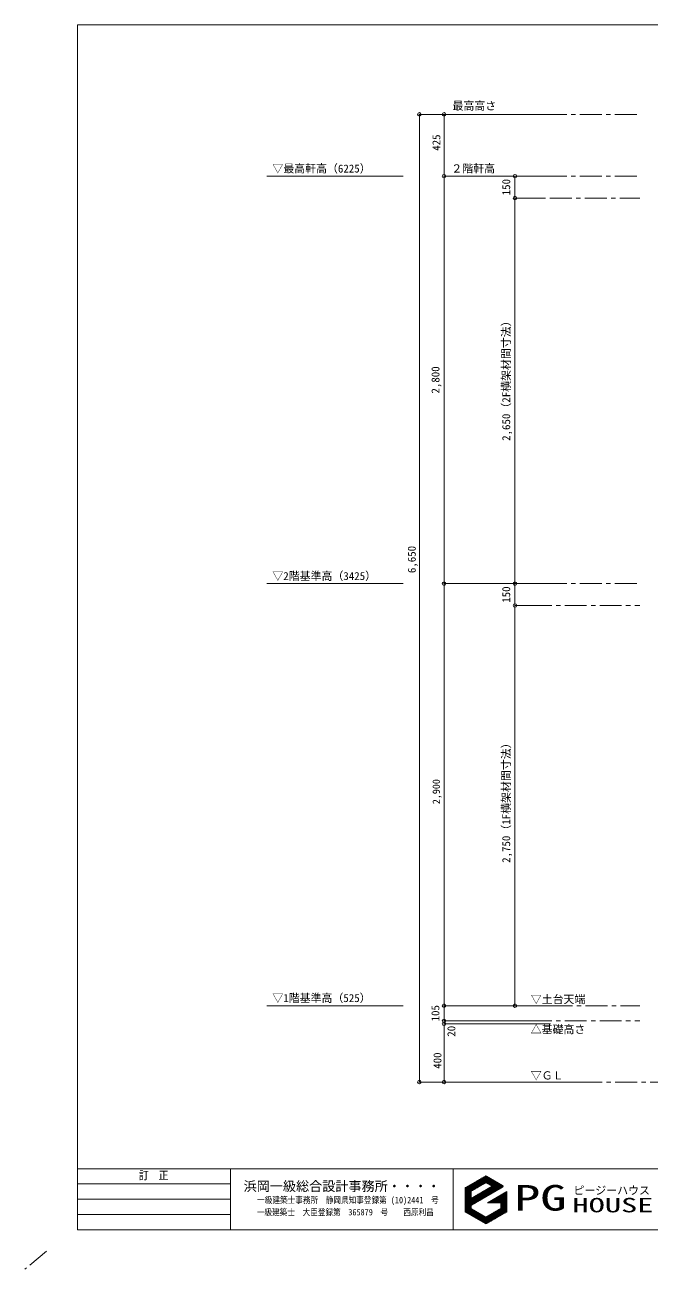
# Model space of a CAD drawing. Units: millimetres at full size. Extents: x -6103 to 6139, y -4193 to 2001238.
# Drawn here: x -6103 to -1797, y -4193 to 4357 of the extents above; entities that cross this region are included whole.
import ezdxf
from ezdxf.enums import TextEntityAlignment as Align

# ---------------------------------------------------------------- set-up
doc = ezdxf.new("R2010")
doc.units = ezdxf.units.MM
doc.header["$LTSCALE"] = 30
doc.header["$PDMODE"] = 32
doc.header["$PDSIZE"] = 24
doc.linetypes.add('CHAIN1', pattern=[8, 5, -1, 1, -1])
for name, color, linetype, lineweight in [('5-1_通り芯・通り番号', 4, 'Continuous', 5), ('5-F_寸法', 7, 'Continuous', 13), ('F-1_凡例（一般）', 7, 'Continuous', 13), ('F-F_図面枠（共通）', 7, 'Continuous', 13)]:
    doc.layers.add(name, color=color, linetype=linetype, lineweight=lineweight)
doc.styles.add('ＭＳ ゴシック', font='')
doc.styles.get('ＭＳ ゴシック').set_extended_font_data('MS Gothic')

msp = doc.modelspace()

# ---------------------------------------------------------------- linework, layer by layer
at = {"layer": '5-1_通り芯・通り番号', "color": 1, "linetype": 'CHAIN1', "lineweight": 9}
for p, q in [((-2532.34, 3742.71), (-1881.77, 3742.71)), ((-2532.34, 3317.71), (-1881.77, 3317.71)), ((-2738.52, 3167.71), (-1881.77, 3167.71)), ((-2532.34, 517.71), (-1881.77, 517.71)), ((-2636.67, 367.71), (-1881.77, 367.71)), ((-2494.23, -2382.29), (-1881.77, -2382.29)), ((-2636.67, -2487.29), (-1881.77, -2487.29)), ((-2290.43, -2907.29), (3156.59, -2907.29))]:
    msp.add_line(p, q, dxfattribs=at)
at = {"layer": '5-F_寸法'}
for p, q in [((-3395.03, -2907.29), (-3395.03, 3742.71)), ((-3225.56, 3317.71), (-3225.56, 3742.71)), ((-3225.56, 517.71), (-3225.56, 3317.71)), ((-3225.56, 3317.71), (-3124.82, 3317.71)), ((-3225.56, 3317.71), (-2738.52, 3317.71)), ((-3225.56, 3317.71), (-2738.52, 3317.71)), ((-2738.52, 3167.71), (-2738.52, 3317.71)), ((-2738.52, 3317.71), (-2532.34, 3317.71)), ((-2738.52, 517.71), (-2738.52, 3167.71)), ((-2738.52, 3167.71), (-2532.34, 3167.71)), ((-3225.56, 517.71), (-2738.52, 517.71)), ((-3225.56, -2382.29), (-3225.56, 517.71)), ((-2738.52, 367.71), (-2738.52, 517.71)), ((-2738.52, 517.71), (-2532.34, 517.71)), ((-2738.52, -2382.29), (-2738.52, 367.71)), ((-2738.52, 367.71), (-2532.34, 367.71)), ((-3225.56, -2487.29), (-3225.56, -2382.29)), ((-3225.56, -2382.29), (-2494.23, -2382.29)), ((-3225.56, -2507.29), (-3225.56, -2487.29)), ((-3225.56, -2487.29), (-2494.23, -2487.29)), ((-3225.56, -2907.29), (-3225.56, -2507.29)), ((-3225.56, -2507.29), (-2494.23, -2507.29)), ((-3395.03, -2907.29), (-3225.56, -2907.29)), ((-3395.03, -2907.29), (-3225.56, -2907.29)), ((-3395.03, -2907.29), (-2290.43, -2907.29)), ((-3225.56, -2907.29), (-2904.55, -2907.29))]:
    msp.add_line(p, q, dxfattribs=at)
at = {"layer": '5-F_寸法', "color": 4, "lineweight": 5}
for p, q in [((-3506.7, 3317.71), (-4441.71, 3317.71)), ((-3506.7, 517.71), (-4441.71, 517.71)), ((-3506.7, -2382.29), (-4441.71, -2382.29))]:
    msp.add_line(p, q, dxfattribs=at)
at = {"layer": '5-F_寸法'}
msp.add_lwpolyline([(-3395.03, 3742.71), (-3225.56, 3742.71), (-2532.34, 3742.71)], dxfattribs=at)
for p in [(-3395.03, 3742.71), (-3225.56, 3742.71), (-3225.56, 3317.71), (-2738.52, 3317.71), (-2738.52, 3167.71), (-3225.56, 517.71), (-2738.52, 517.71), (-2738.52, 367.71), (-3225.56, -2382.29), (-2738.52, -2382.29), (-2738.52, -2382.29), (-3225.56, -2487.29), (-3225.56, -2507.29), (-3395.03, -2907.29), (-3225.56, -2907.29)]:
    msp.add_point(p, dxfattribs=at)
at = {"layer": 'F-1_凡例（一般）'}
for p, q in [((-3081.44, -3726.79), (-3001.3, -3587.99)), ((-3036.12, -3655.58), (-2994.99, -3584.34)), ((-3029.8, -3651.93), (-2988.68, -3580.7)), ((-3023.49, -3648.29), (-2982.36, -3577.05)), ((-3017.18, -3644.64), (-2976.05, -3573.41)), ((-3010.86, -3641), (-2969.74, -3569.76)), ((-3004.55, -3637.35), (-2963.42, -3566.12)), ((-2998.24, -3633.71), (-2957.11, -3562.47)), ((-2991.92, -3630.06), (-2950.8, -3558.83)), ((-2985.61, -3626.42), (-2944.48, -3555.18)), ((-2979.3, -3622.77), (-2938.81, -3552.65)), ((-2972.98, -3619.13), (-2934.98, -3553.3)), ((-2966.67, -3615.48), (-2931.81, -3555.1)), ((-2960.36, -3611.84), (-2928.65, -3556.92)), ((-2954.04, -3608.19), (-2925.49, -3558.74)), ((-2947.73, -3604.55), (-2922.34, -3560.57)), ((-2941.42, -3600.9), (-2919.18, -3562.39)), ((-2936.59, -3599.83), (-2916.02, -3564.21)), ((-2933.43, -3601.65), (-2912.87, -3566.03)), ((-2930.48, -3691.31), (-2871.83, -3589.73)), ((-2930.27, -3603.47), (-2909.71, -3567.86)), ((-2927.12, -3605.3), (-2906.55, -3569.68)), ((-2923.96, -3607.12), (-2903.4, -3571.5)), ((-2920.8, -3608.94), (-2900.24, -3573.32)), ((-2917.65, -3610.76), (-2897.08, -3575.15)), ((-2914.49, -3612.59), (-2893.93, -3576.97)), ((-2911.33, -3614.41), (-2890.77, -3578.79)), ((-2908.18, -3616.23), (-2887.61, -3580.61)), ((-2905.02, -3618.05), (-2884.46, -3582.44)), ((-2901.86, -3619.88), (-2881.3, -3584.26)), ((-2898.71, -3621.7), (-2878.14, -3586.08)), ((-2895.55, -3623.52), (-2874.99, -3587.9)), ((-3081.44, -3719.5), (-3007.62, -3591.63)), ((-3081.44, -3712.21), (-3013.93, -3595.28)), ((-3081.44, -3704.92), (-3020.24, -3598.92)), ((-3081.44, -3697.63), (-3026.56, -3602.57)), ((-3081.44, -3690.34), (-3032.87, -3606.21)), ((-3081.44, -3683.05), (-3039.18, -3609.86)), ((-3081.44, -3675.76), (-3045.5, -3613.5)), ((-3081.44, -3668.47), (-3051.81, -3617.15)), ((-3081.44, -3661.18), (-3058.12, -3620.79)), ((-3081.44, -3653.89), (-3064.44, -3624.44)), ((-3081.44, -3646.6), (-3070.75, -3628.08)), ((-3081.44, -3639.31), (-3077.06, -3631.73)), ((-3081.44, -3734.08), (-3040.31, -3662.85)), ((-3081.44, -3741.37), (-3040.31, -3670.14)), ((-3025.18, -3745.98), (-2984.05, -3674.75)), ((-3018.87, -3742.34), (-2977.74, -3671.1)), ((-3012.55, -3738.69), (-2971.43, -3667.46)), ((-3006.24, -3735.05), (-2965.11, -3663.81)), ((-2999.93, -3731.4), (-2958.8, -3660.17)), ((-2993.61, -3727.76), (-2952.49, -3656.52)), ((-2987.3, -3724.11), (-2946.17, -3652.88)), ((-2980.99, -3720.47), (-2939.86, -3649.23)), ((-2974.67, -3716.82), (-2933.55, -3645.59)), ((-2968.36, -3713.18), (-2927.23, -3641.94)), ((-2962.05, -3709.53), (-2920.92, -3638.3)), ((-2955.73, -3705.89), (-2914.61, -3634.65)), ((-2949.42, -3702.24), (-2908.29, -3631.01)), ((-2943.11, -3698.6), (-2901.98, -3627.36)), ((-2936.79, -3694.95), (-2895.67, -3623.72)), ((-2924.17, -3687.66), (-2868.67, -3591.55)), ((-2917.85, -3684.02), (-2865.52, -3593.37)), ((-2911.54, -3680.37), (-2862.36, -3595.19)), ((-2905.23, -3676.73), (-2859.2, -3597.02)), ((-2898.91, -3673.08), (-2856.05, -3598.84)), ((-2892.6, -3669.44), (-2852.89, -3600.66)), ((-2886.29, -3665.79), (-2849.73, -3602.48)), ((-2879.97, -3662.15), (-2846.58, -3604.31)), ((-2873.66, -3658.5), (-2843.42, -3606.13)), ((-2867.35, -3654.86), (-2840.26, -3607.95)), ((-2861.03, -3651.21), (-2837.11, -3609.77)), ((-2855.49, -3736.38), (-2820.09, -3675.06)), ((-2854.72, -3647.57), (-2833.95, -3611.6)), ((-2851.28, -3736.38), (-2813.77, -3671.42)), ((-2848.41, -3643.92), (-2830.79, -3613.42)), ((-2847.07, -3736.38), (-2807.46, -3667.77)), ((-2842.86, -3736.38), (-2801.15, -3664.13)), ((-2842.09, -3640.28), (-2827.64, -3615.24)), ((-2838.65, -3736.38), (-2794.83, -3660.48)), ((-2835.83, -3738.78), (-2794.7, -3667.54)), ((-2835.83, -3746.07), (-2794.7, -3674.83)), ((-2835.78, -3636.63), (-2824.48, -3617.06)), ((-2829.47, -3632.99), (-2821.7, -3619.54)), ((-2823.03, -3629.14), (-2820.59, -3624.91)), ((-3081.44, -3748.66), (-3040.31, -3677.43)), ((-3081.44, -3755.95), (-3040.31, -3684.72)), ((-3081.44, -3763.24), (-3040.31, -3692.01)), ((-3081.44, -3770.53), (-3040.31, -3699.3)), ((-3081.44, -3792.4), (-3028.25, -3700.26)), ((-3081.44, -3785.11), (-3034.56, -3703.91)), ((-3081.44, -3777.82), (-3040.31, -3706.59)), ((-3080.8, -3798.58), (-3021.93, -3696.62)), ((-3078.32, -3801.58), (-3015.62, -3692.97)), ((-3075.18, -3803.42), (-3009.31, -3689.33)), ((-3072.02, -3805.25), (-3002.99, -3685.68)), ((-3068.86, -3807.07), (-3040.13, -3757.3)), ((-3037.99, -3753.6), (-2996.68, -3682.04)), ((-3031.49, -3749.63), (-2990.37, -3678.39)), ((-2922.83, -3736.38), (-2921.1, -3733.38)), ((-2918.62, -3736.38), (-2914.79, -3729.74)), ((-2914.41, -3736.38), (-2908.47, -3726.09)), ((-2910.2, -3736.38), (-2902.16, -3722.45)), ((-2905.99, -3736.38), (-2895.85, -3718.8)), ((-2901.78, -3736.38), (-2889.53, -3715.16)), ((-2897.57, -3736.38), (-2883.22, -3711.51)), ((-2893.37, -3736.38), (-2876.91, -3707.87)), ((-2889.16, -3736.38), (-2870.59, -3704.22)), ((-2884.95, -3736.38), (-2864.28, -3700.58)), ((-2880.74, -3736.38), (-2857.97, -3696.93)), ((-2876.53, -3736.38), (-2851.65, -3693.29)), ((-2872.32, -3736.38), (-2845.34, -3689.64)), ((-2871.36, -3844.07), (-2794.7, -3711.28)), ((-2868.11, -3736.38), (-2839.03, -3686)), ((-2865.05, -3840.42), (-2794.7, -3718.57)), ((-2863.9, -3736.38), (-2832.71, -3682.35)), ((-2859.69, -3736.38), (-2826.4, -3678.71)), ((-2858.74, -3836.78), (-2794.7, -3725.86)), ((-2852.42, -3833.13), (-2794.7, -3733.15)), ((-2846.11, -3829.49), (-2794.7, -3740.44)), ((-2839.8, -3825.84), (-2794.7, -3747.73)), ((-2835.83, -3753.36), (-2794.7, -3682.12)), ((-2835.83, -3760.65), (-2794.7, -3689.41)), ((-2835.83, -3767.94), (-2794.7, -3696.7)), ((-2835.83, -3775.23), (-2794.7, -3703.99)), ((-2833.48, -3822.2), (-2794.7, -3755.02)), ((-3065.71, -3808.89), (-3040.31, -3764.91)), ((-3062.55, -3810.71), (-3040.31, -3772.18)), ((-3059.39, -3812.54), (-3038.61, -3776.54)), ((-3056.24, -3814.36), (-3035.67, -3778.74)), ((-3053.08, -3816.18), (-3032.52, -3780.56)), ((-3049.92, -3818), (-3029.36, -3782.39)), ((-3046.77, -3819.83), (-3026.2, -3784.21)), ((-3043.61, -3821.65), (-3023.05, -3786.03)), ((-3040.45, -3823.47), (-3019.89, -3787.85)), ((-3037.3, -3825.29), (-3016.73, -3789.68)), ((-3034.14, -3827.12), (-3013.58, -3791.5)), ((-3030.98, -3828.94), (-3010.42, -3793.32)), ((-3027.83, -3830.76), (-3007.26, -3795.14)), ((-3024.67, -3832.58), (-3004.11, -3796.97)), ((-3021.51, -3834.41), (-3000.95, -3798.79)), ((-3018.36, -3836.23), (-2997.79, -3800.61)), ((-3015.2, -3838.05), (-2994.64, -3802.43)), ((-3012.04, -3839.87), (-2991.48, -3804.26)), ((-3008.89, -3841.7), (-2988.32, -3806.08)), ((-3005.73, -3843.52), (-2985.17, -3807.9)), ((-3002.57, -3845.34), (-2982.01, -3809.72)), ((-2999.42, -3847.16), (-2978.85, -3811.55)), ((-2996.26, -3848.99), (-2975.7, -3813.37)), ((-2993.1, -3850.81), (-2972.54, -3815.19)), ((-2989.95, -3852.63), (-2969.38, -3817.01)), ((-2986.79, -3854.45), (-2966.23, -3818.84)), ((-2983.63, -3856.28), (-2963.07, -3820.66)), ((-2980.48, -3858.1), (-2959.91, -3822.48)), ((-2977.32, -3859.92), (-2956.76, -3824.3)), ((-2974.16, -3861.74), (-2953.6, -3826.13)), ((-2971.01, -3863.57), (-2950.44, -3827.95)), ((-2967.85, -3865.39), (-2947.29, -3829.77)), ((-2964.69, -3867.21), (-2944.13, -3831.59)), ((-2961.54, -3869.03), (-2940.97, -3833.42)), ((-2958.38, -3870.86), (-2937.56, -3834.8)), ((-2955.22, -3872.68), (-2931.25, -3831.15)), ((-2952.07, -3874.5), (-2924.94, -3827.51)), ((-2948.91, -3876.32), (-2918.62, -3823.86)), ((-2945.75, -3878.15), (-2912.31, -3820.22)), ((-2942.6, -3879.97), (-2906, -3816.57)), ((-2939.44, -3881.79), (-2899.68, -3812.93)), ((-2934.5, -3880.52), (-2893.37, -3809.28)), ((-2928.18, -3876.87), (-2887.06, -3805.64)), ((-2921.87, -3873.23), (-2880.74, -3801.99)), ((-2915.56, -3869.58), (-2874.43, -3798.35)), ((-2909.24, -3865.94), (-2868.12, -3794.7)), ((-2902.93, -3862.29), (-2861.8, -3791.06)), ((-2896.62, -3858.65), (-2855.49, -3787.41)), ((-2890.3, -3855), (-2849.18, -3783.77)), ((-2883.99, -3851.36), (-2842.86, -3780.12)), ((-2877.68, -3847.71), (-2836.55, -3776.48)), ((-2827.17, -3818.55), (-2794.7, -3762.31)), ((-2820.86, -3814.91), (-2794.7, -3769.6)), ((-2814.54, -3811.26), (-2794.7, -3776.89)), ((-2808.23, -3807.62), (-2794.7, -3784.18)), ((-2801.92, -3803.97), (-2794.7, -3791.47)), ((-2795.6, -3800.33), (-2794.7, -3798.76))]:
    msp.add_line(p, q, dxfattribs=at)
at = {"layer": 'F-1_凡例（一般）', "color": 3, "lineweight": 20}
for p, q in [((-2941.72, -3553.59), (-3077.8, -3632.15)), ((-2824.12, -3617.27), (-2934.43, -3553.59)), ((-3081.44, -3795.6), (-3081.44, -3638.47)), ((-3040.31, -3658), (-2938.07, -3598.97)), ((-2895.44, -3623.59), (-3040.31, -3707.23)), ((-3040.31, -3658), (-3040.31, -3707.23)), ((-3036.67, -3752.62), (-2824.12, -3629.9)), ((-2938.07, -3598.97), (-2895.44, -3623.59)), ((-2794.7, -3660.41), (-2926.28, -3736.38)), ((-2794.7, -3660.41), (-2794.7, -3799.81)), ((-3040.31, -3771.85), (-3040.31, -3758.93)), ((-2835.83, -3736.38), (-2926.28, -3736.38)), ((-2835.83, -3736.38), (-2835.83, -3776.06)), ((-3077.8, -3801.91), (-2938.07, -3882.58)), ((-3036.67, -3778.17), (-2938.07, -3835.09)), ((-2835.83, -3776.06), (-2938.07, -3835.09)), ((-2794.7, -3799.81), (-2938.07, -3882.58))]:
    msp.add_line(p, q, dxfattribs=at)
for centre, start, end in [((-2938.07, -3559.9), 60, 120), ((-3074.15, -3638.47), 120, 180), ((-2827.76, -3623.59), 300, 60), ((-3033.02, -3758.93), 120, 180), ((-3074.15, -3795.6), 180, 240), ((-3033.02, -3771.85), 180, 240)]:
    msp.add_arc(centre, 7.29, start, end, dxfattribs=at)
at = {"layer": 'F-F_図面枠（共通）'}
for p, q in [((-5741.49, 4357.38), (-5741.49, -3922.62)), ((-5741.49, 4357.38), (6138.51, 4357.38)), ((-5741.49, -3502.62), (6138.51, -3502.62)), ((-4691.49, -3502.62), (-4691.49, -3922.62)), ((-3161.93, -3502.62), (-3161.93, -3922.62)), ((-5741.49, -3922.62), (6138.51, -3922.62))]:
    msp.add_line(p, q, dxfattribs=at)
at = {"layer": 'F-F_図面枠（共通）', "color": 4, "lineweight": 5}
for p, q in [((-5741.49, -3607.62), (-4691.49, -3607.62)), ((-5741.49, -3712.62), (-4691.49, -3712.62)), ((-5741.49, -3817.62), (-4691.49, -3817.62))]:
    msp.add_line(p, q, dxfattribs=at)
at = {"layer": 'F-F_図面枠（共通）', "color": 1, "linetype": 'CHAIN1', "lineweight": 9}
msp.add_line((-5954.18, -4069.16), (-6103.09, -4192.62), dxfattribs=at)

# ---------------------------------------------------------------- texts
at = {"layer": '5-F_寸法', "style": 'ＭＳ ゴシック'}
for s, p in [('最高高さ', (-3167.59, 3757.24)), ('２階軒高', (-3175.48, 3326.25)), ('▽土台天端', (-2630.56, -2382.28)), ('△基礎高さ', (-2630.56, -2589.11)), ('▽ＧＬ', (-2630.56, -2906.05))]:
    msp.add_text(s, height=54.99, dxfattribs=at).set_placement(p, align=Align.BOTTOM_LEFT)
for s, height, p in [('425', 54.99, (-3234.3, 3492.35)), ('150', 54.99, (-2755.02, 3186.46)), ('2,650（2F横架材間寸法）', 54.99, (-2755.02, 1498.96)), ('2,800', 54.99, (-3240.56, 1823.96)), ('6,650', 54.99, (-3403.33, 590.1)), ('150', 54.99, (-2755.02, 386.46)), ('2,750（1F横架材間寸法）', 54.99, (-2755.02, -1401.04)), ('2,900', 50.59, (-3238.61, -997.53)), ('105', 54.99, (-3241.15, -2490.28)), ('20', 54.99, (-3131.68, -2595.59)), ('400', 54.99, (-3227.18, -2816.15))]:
    msp.add_text(s, height=height, rotation=90, dxfattribs=at).set_placement(p, align=Align.BOTTOM_LEFT)
at = {"layer": '5-F_寸法', "color": 4, "style": 'ＭＳ ゴシック'}
for s, p in [('▽最高軒高（6225）', (-4404.24, 3326.02)), ('▽2階基準高（3425）', (-4404.24, 526.02)), ('▽1階基準高（525）', (-4404.24, -2373.98))]:
    msp.add_text(s, height=54.99, dxfattribs=at).set_placement(p, align=Align.BOTTOM_LEFT)
at = {"layer": 'F-1_凡例（一般）', "style": 'ＭＳ ゴシック'}
for s, height, width, p in [('PG', 176, 1.5, (-2744.43, -3843.34)), ('HOUSE', 98.97, 1.65, (-2343.77, -3832.08))]:
    msp.add_text(s, height=height, dxfattribs=dict(at, width=width)).set_placement(p, align=Align.BOTTOM_LEFT)
msp.add_text('ピージーハウス', height=54.99, dxfattribs=at).set_placement((-2337.03, -3696.14), align=Align.BOTTOM_LEFT)
at = {"layer": 'F-F_図面枠（共通）', "style": 'ＭＳ ゴシック'}
for s, height, width, p in [('訂\u3000正', 54.99, 0.9, (-5319.99, -3592.62)), ('一級建築士事務所\u3000静岡県知事登録第 (10)2441\u3000号', 43.99, 0.85, (-4508.7, -3753.44)), ('一級建築士\u3000大臣登録第\u3000365879\u3000号\u3000\u3000西原利昌', 43.99, 0.85, (-4510.73, -3836.6))]:
    msp.add_text(s, height=height, dxfattribs=dict(at, width=width)).set_placement(p, align=Align.BOTTOM_LEFT)
msp.add_text('浜岡一級総合設計事務所・・・・', height=65.98, dxfattribs=at).set_placement((-4601.71, -3675.6), align=Align.BOTTOM_LEFT)

doc.saveas('drawing.dxf')
